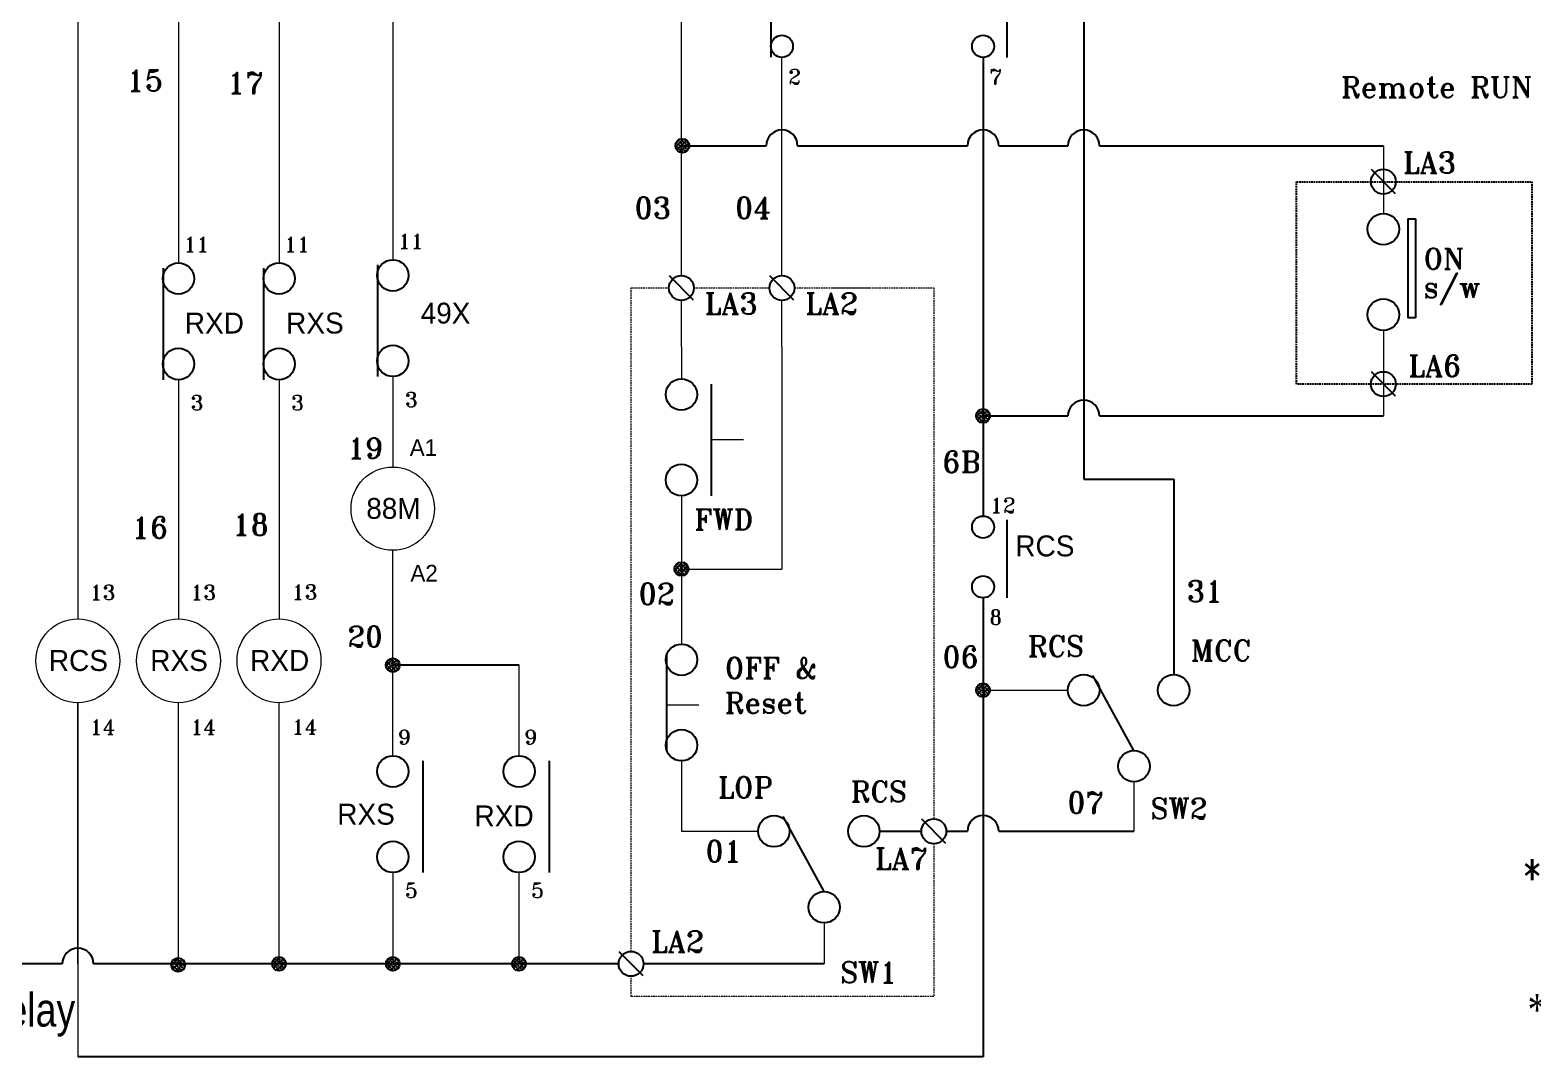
# Model space of a CAD drawing. Header units: millimetres. Extents: x 107 to 2900, y 85 to 3996.
# Drawn here: x 455 to 687.3, y 1434.1 to 1592.9 of the extents above; entities that cross this region are included whole.
import ezdxf
from ezdxf.enums import TextEntityAlignment as Align

# ---------------------------------------------------------------- set-up
doc = ezdxf.new("R2010")
doc.units = ezdxf.units.MM
doc.linetypes.add('DASHED2', pattern=[0.375, 0.25, -0.125])
doc.layers.add('70', color=7, linetype='Continuous')
doc.styles.add('ROMANC', font='ROMANC.SHX', dxfattribs={"width": 0.85})
doc.styles.add('SS', font='batang.ttc', dxfattribs={"width": 0.8})
doc.styles.get("Standard").update_dxf_attribs({"font": 'BareunDotumPro1.ttf'})
doc.styles.add('STYLE2', font='romant.shx')
doc.styles.add('굴림체', font='arial.ttf')

msp = doc.modelspace()

# ---------------------------------------------------------------- hatches: boundary and pattern name
at = {"layer": '70'}
h = msp.add_hatch(dxfattribs=at)
h.set_pattern_fill('ANSI33', color=256, scale=2.15937, style=0)
h.set_pattern_definition([(45, (2295.86323, 986.66633), (-0.38172635, 0.38172635), []), (45, (2296.24496, 986.66633), (-0.38172635, 0.38172635), [0.26992129, -0.13496065])])
h.paths.add_polyline_path([(555.826, 1576.096, 0.4142136), (554.746, 1575.016, 0.4142136), (555.826, 1573.936)])
h.paths.add_polyline_path([(555.826, 1576.096), (555.826, 1575.016), (556.905, 1575.016, 0.4142136)])
h.paths.add_polyline_path([(556.905, 1575.016), (555.826, 1575.016), (555.826, 1573.936, 0.4142136)])
h = msp.add_hatch(dxfattribs=at)
h.set_pattern_fill('ANSI33', color=256, scale=2.15937, style=0)
h.set_pattern_definition([(45, (2342.3314, 944.886), (-0.38172635, 0.38172635), []), (45, (2342.7131, 944.886), (-0.38172635, 0.38172635), [0.26992129, -0.13496065])])
h.paths.add_polyline_path([(602.294, 1534.315, 0.4142136), (601.214, 1533.236, 0.4142136), (602.294, 1532.156)])
h.paths.add_polyline_path([(602.294, 1534.315), (602.294, 1533.236), (603.373, 1533.236, 0.4142136)])
h.paths.add_polyline_path([(603.373, 1533.236), (602.294, 1533.236), (602.294, 1532.156, 0.4142136)])
h = msp.add_hatch(dxfattribs=at)
h.set_pattern_fill('ANSI33', color=256, scale=2.15937, style=0)
h.set_pattern_definition([(45, (2295.7199, 921.2169), (-0.38172635, 0.38172635), []), (45, (2296.10165, 921.2169), (-0.38172635, 0.38172635), [0.26992129, -0.13496065])])
h.paths.add_polyline_path([(555.682, 1510.646, 0.4142136), (554.603, 1509.567, 0.4142136), (555.682, 1508.487)])
h.paths.add_polyline_path([(555.682, 1510.646), (555.682, 1509.567), (556.762, 1509.567, 0.4142136)])
h.paths.add_polyline_path([(556.762, 1509.567), (555.682, 1509.567), (555.682, 1508.487, 0.4142136)])
h = msp.add_hatch(dxfattribs=at)
h.set_pattern_fill('ANSI33', color=256, scale=2.15937, style=0)
h.set_pattern_definition([(45, (2251.1134, 906.34704), (-0.38172635, 0.38172635), []), (45, (2251.49514, 906.34704), (-0.38172635, 0.38172635), [0.26992129, -0.13496065])])
h.paths.add_polyline_path([(511.076, 1495.776, 0.4142136), (509.996, 1494.697, 0.4142136), (511.076, 1493.617)])
h.paths.add_polyline_path([(511.076, 1495.776), (511.076, 1494.697), (512.156, 1494.697, 0.4142136)])
h.paths.add_polyline_path([(512.156, 1494.697), (511.076, 1494.697), (511.076, 1493.617, 0.4142136)])
h = msp.add_hatch(dxfattribs=at)
h.set_pattern_fill('ANSI33', color=256, scale=2.15937, style=0)
h.set_pattern_definition([(45, (2342.3314, 902.4853), (-0.38172635, 0.38172635), []), (45, (2342.7131, 902.4853), (-0.38172635, 0.38172635), [0.26992129, -0.13496065])])
h.paths.add_polyline_path([(602.294, 1491.915, 0.4142136), (601.214, 1490.835, 0.4142136), (602.294, 1489.755)])
h.paths.add_polyline_path([(602.294, 1491.915), (602.294, 1490.835), (603.373, 1490.835, 0.4142136)])
h.paths.add_polyline_path([(603.373, 1490.835), (602.294, 1490.835), (602.294, 1489.755, 0.4142136)])
h = msp.add_hatch(dxfattribs=at)
h.set_pattern_fill('ANSI33', color=256, scale=2.15937, style=0)
h.set_pattern_definition([(45, (2217.9559, 860.02983), (-0.38172635, 0.38172635), []), (45, (2218.3376, 860.02983), (-0.38172635, 0.38172635), [0.26992129, -0.13496065])])
h.paths.add_polyline_path([(477.918, 1449.459, 0.4142136), (476.839, 1448.379, 0.4142136), (477.918, 1447.3)])
h.paths.add_polyline_path([(477.918, 1449.459), (477.918, 1448.379), (478.998, 1448.379, 0.4142136)])
h.paths.add_polyline_path([(478.998, 1448.379), (477.918, 1448.379), (477.918, 1447.3, 0.4142136)])
h = msp.add_hatch(dxfattribs=at)
h.set_pattern_fill('ANSI33', color=256, scale=2.15937, style=0)
h.set_pattern_definition([(45, (2233.5339, 860.1734), (-0.38172635, 0.38172635), []), (45, (2233.91565, 860.1734), (-0.38172635, 0.38172635), [0.26992129, -0.13496065])])
h.paths.add_polyline_path([(493.496, 1449.603, 0.4142136), (492.417, 1448.523, 0.4142136), (493.496, 1447.443)])
h.paths.add_polyline_path([(493.496, 1449.603), (493.496, 1448.523), (494.576, 1448.523, 0.4142136)])
h.paths.add_polyline_path([(494.576, 1448.523), (493.496, 1448.523), (493.496, 1447.443, 0.4142136)])
h = msp.add_hatch(dxfattribs=at)
h.set_pattern_fill('ANSI33', color=256, scale=2.15937, style=0)
h.set_pattern_definition([(45, (2251.1083, 860.1734), (-0.38172635, 0.38172635), []), (45, (2251.49, 860.1734), (-0.38172635, 0.38172635), [0.26992129, -0.13496065])])
h.paths.add_polyline_path([(511.071, 1449.603, 0.4142136), (509.991, 1448.523, 0.4142136), (511.071, 1447.443)])
h.paths.add_polyline_path([(511.071, 1449.603), (511.071, 1448.523), (512.15, 1448.523, 0.4142136)])
h.paths.add_polyline_path([(512.15, 1448.523), (511.071, 1448.523), (511.071, 1447.443, 0.4142136)])
h = msp.add_hatch(dxfattribs=at)
h.set_pattern_fill('ANSI33', color=256, scale=2.15937, style=0)
h.set_pattern_definition([(45, (2270.61895, 860.1734), (-0.38172635, 0.38172635), []), (45, (2271.0007, 860.1734), (-0.38172635, 0.38172635), [0.26992129, -0.13496065])])
h.paths.add_polyline_path([(530.581, 1449.603, 0.4142136), (529.502, 1448.523, 0.4142136), (530.581, 1447.443)])
h.paths.add_polyline_path([(530.581, 1449.603), (530.581, 1448.523), (531.661, 1448.523, 0.4142136)])
h.paths.add_polyline_path([(531.661, 1448.523), (530.581, 1448.523), (530.581, 1447.443, 0.4142136)])

# ---------------------------------------------------------------- linework, layer by layer
at = {"color": 0, "lineweight": 15}
for p, q in [((462.397, 1626.303), (462.397, 1501.86)), ((511.077, 1598.411), (511.077, 1557.391)), ((511.077, 1539.314), (511.077, 1525.336))]:
    msp.add_line(p, q, dxfattribs=at)
for p, q in [((617.848, 1626.332), (617.848, 1523.471)), ((602.304, 1588.677), (602.304, 1517.759)), ((555.682, 1575.016), (568.786, 1575.016)), ((573.645, 1575.016), (599.875, 1575.016)), ((604.734, 1575.016), (615.419, 1575.016)), ((620.278, 1575.016), (664.156, 1575.016)), ((667.956, 1563.73), (669.139, 1563.73)), ((669.139, 1548.386), (667.956, 1548.386)), ((602.304, 1533.236), (615.419, 1533.236)), ((620.278, 1533.236), (664.159, 1533.236)), ((617.848, 1523.471), (631.755, 1523.471)), ((631.755, 1523.471), (631.755, 1493.264)), ((602.304, 1505.106), (602.304, 1490.835)), ((530.587, 1494.697), (511.076, 1494.697)), ((602.304, 1490.835), (602.304, 1434.127)), ((586.308, 1469.024), (592.766, 1469.024)), ((596.614, 1469.024), (599.875, 1469.024)), ((604.733, 1469.024), (625.619, 1469.024)), ((459.985, 1448.523), (355.5, 1448.523)), ((545.988, 1448.523), (464.844, 1448.523)), ((577.742, 1448.523), (549.836, 1448.523)), ((602.304, 1434.127), (462.414, 1434.127))]:
    msp.add_line(p, q)
at = {"color": 0}
for p, q in [((569.506, 1600.765), (569.506, 1588.678)), ((605.981, 1600.764), (605.981, 1588.677)), ((666.009, 1567.577), (662.303, 1571.329)), ((667.956, 1563.73), (667.956, 1548.386)), ((669.139, 1563.73), (669.139, 1548.386)), ((475.58, 1556.1), (475.58, 1538.833)), ((491.124, 1556.1), (491.124, 1538.833)), ((508.704, 1556.581), (508.704, 1539.314)), ((557.535, 1551.14), (553.829, 1554.891)), ((573.068, 1551.14), (569.363, 1554.891)), ((666.01, 1536.277), (662.304, 1540.029)), ((560.288, 1538.169), (560.288, 1520.902)), ((605.981, 1517.193), (605.981, 1505.106)), ((553.362, 1496.204), (553.362, 1481.656)), ((515.737, 1479.894), (515.737, 1462.627)), ((535.247, 1479.894), (535.247, 1462.627)), ((596.543, 1467.148), (592.837, 1470.9)), ((549.765, 1446.647), (546.059, 1450.399))]:
    msp.add_line(p, q, dxfattribs=at)
at = {"color": 7}
for p, q in [((625.619, 1481.511), (619.261, 1493.107)), ((577.742, 1459.7), (571.385, 1471.296))]:
    msp.add_line(p, q, dxfattribs=at)
at = {"color": 3, "linetype": 'DASHED2'}
msp.add_lwpolyline([(650.755, 1569.453), (687.127, 1569.453), (687.127, 1538.153), (650.755, 1538.153)], close=True, dxfattribs=at)
at = {"color": 0}
for centre, radius in [((571.215, 1590.378), 1.701), ((602.304, 1590.378), 1.701), ((664.156, 1569.453), 1.924), ((664.156, 1562.111), 2.429), ((477.963, 1554.481), 2.429), ((493.507, 1554.481), 2.429), ((511.087, 1554.961), 2.429), ((555.682, 1553.016), 1.924), ((571.216, 1553.016), 1.924), ((664.156, 1548.892), 2.429), ((477.963, 1541.262), 2.429), ((493.507, 1541.262), 2.429), ((511.087, 1541.743), 2.429), ((664.157, 1538.153), 1.924), ((555.682, 1536.55), 2.429), ((555.682, 1523.332), 2.429), ((602.304, 1516.059), 1.701), ((602.304, 1506.806), 1.701), ((555.698, 1495.539), 2.429), ((617.848, 1490.835), 2.429), ((631.755, 1490.835), 2.429), ((555.698, 1482.321), 2.429), ((511.087, 1478.275), 2.429), ((530.597, 1478.275), 2.429), ((625.619, 1479.082), 2.429), ((569.972, 1469.024), 2.429), ((583.878, 1469.024), 2.429), ((594.69, 1469.024), 1.924), ((511.087, 1465.056), 2.429), ((530.597, 1465.056), 2.429), ((577.742, 1457.271), 2.429), ((547.912, 1448.523), 1.924)]:
    msp.add_circle(centre, radius, dxfattribs=at)
for centre in [(571.216, 1575.016), (602.304, 1575.016), (617.848, 1575.016), (617.848, 1533.236), (602.304, 1469.024), (462.414, 1448.523)]:
    msp.add_arc(centre, 2.429, 0, 180, dxfattribs=at)
at = {"layer": '70', "lineweight": 15}
for p, q in [((493.496, 1626.303), (493.496, 1556.91)), ((555.682, 1554.939), (555.682, 1626.303)), ((462.414, 1600.419), (462.414, 1501.86)), ((477.952, 1598.411), (477.952, 1556.91)), ((571.216, 1554.939), (571.215, 1588.678)), ((664.156, 1575.016), (664.156, 1564.54)), ((555.682, 1543.939), (555.682, 1551.092)), ((571.216, 1543.939), (571.216, 1551.092)), ((664.156, 1546.463), (664.156, 1533.236)), ((555.682, 1543.939), (555.682, 1538.979)), ((571.216, 1543.939), (571.216, 1509.567)), ((477.952, 1538.833), (477.952, 1501.86)), ((493.496, 1538.833), (493.496, 1501.86)), ((565.287, 1529.536), (560.288, 1529.536)), ((555.682, 1520.902), (555.682, 1497.968)), ((511.076, 1480.704), (511.075, 1512.459)), ((555.682, 1509.567), (571.216, 1509.567)), ((530.587, 1480.704), (530.587, 1494.697)), ((462.397, 1448.523), (462.396, 1488.903)), ((462.414, 1488.903), (462.414, 1434.127)), ((477.952, 1448.523), (477.951, 1488.903)), ((493.496, 1448.523), (493.496, 1488.903)), ((602.304, 1490.835), (615.419, 1490.835)), ((558.361, 1488.525), (553.362, 1488.525)), ((555.682, 1479.891), (555.682, 1469.024)), ((625.619, 1476.653), (625.619, 1469.024)), ((555.682, 1469.024), (567.543, 1469.024)), ((511.071, 1462.627), (511.071, 1448.523)), ((530.581, 1462.627), (530.581, 1448.523)), ((577.742, 1454.842), (577.742, 1448.523))]:
    msp.add_line(p, q, dxfattribs=at)
at = {"layer": '70', "color": 1, "linetype": 'DASHED2', "lineweight": 15}
for p, q in [((547.912, 1553.016), (553.758, 1553.016)), ((547.912, 1450.447), (547.912, 1553.016)), ((557.606, 1553.016), (569.292, 1553.016)), ((573.139, 1553.016), (594.69, 1553.016)), ((579.001, 1553.016), (584.847, 1553.016)), ((594.69, 1553.016), (594.69, 1470.948)), ((594.69, 1467.1), (594.69, 1443.497)), ((547.912, 1443.497), (547.912, 1446.599)), ((594.69, 1443.497), (547.912, 1443.497))]:
    msp.add_line(p, q, dxfattribs=at)
at = {"layer": '70'}
for centre in [(555.826, 1575.016), (602.294, 1533.236), (555.682, 1509.567), (511.076, 1494.697), (602.294, 1490.835), (477.918, 1448.379), (493.496, 1448.523), (511.071, 1448.523), (530.581, 1448.523)]:
    msp.add_circle(centre, 1.08, dxfattribs=at)
at = {"layer": '70', "lineweight": 15}
for centre, radius in [((511.076, 1518.898), 6.438), ((462.397, 1495.381), 6.478), ((477.952, 1495.381), 6.478), ((493.496, 1495.381), 6.478)]:
    msp.add_circle(centre, radius, dxfattribs=at)

# ---------------------------------------------------------------- texts
at = {"color": 3, "style": 'STYLE2'}
for s, height, p in [('15', 3.2937, (469.933, 1583.469)), ('17', 3.2937, (485.477, 1583.085)), ('Remote RUN', 3.2101, (657.603, 1582.451)), ('LA3', 3.2937, (667.2, 1570.775)), ('03', 3.2937, (548.42, 1563.768)), ('04', 3.2937, (563.954, 1563.768)), ('LA3', 3.2937, (559.275, 1548.991)), ('LA2', 3.2937, (574.809, 1548.991)), ('LA6', 3.2937, (668.027, 1539.354)), ('19', 3.1903, (504.068, 1526.673)), ('6B', 3.2937, (596.007, 1524.485)), ('16', 3.2937, (470.735, 1514.351)), ('18', 3.2937, (486.279, 1514.823)), ('02', 3.2937, (549.053, 1504.093)), ('31', 3.2937, (633.757, 1504.481)), ('20', 3.1903, (504.068, 1497.54)), ('06', 3.2937, (596.007, 1494.338)), ('07', 3.2937, (615.31, 1471.842)), ('01', 3.2937, (559.387, 1464.293)), ('LA7', 3.2937, (585.581, 1463.172)), ('LA2', 3.2937, (551, 1450.333))]:
    msp.add_text(s, height=height, dxfattribs=at).set_placement(p)
at = {"color": 0, "style": 'STYLE2'}
for s, height, p in [('2', 2.306, (572.19, 1584.54)), ('7', 2.306, (603.278, 1584.539)), ('11', 2.3056, (478.759, 1558.618)), ('11', 2.3056, (494.304, 1558.618)), ('11', 2.3056, (511.884, 1559.099)), ('ON', 3.2101, (670.356, 1555.937)), ('s/w', 3.2101, (670.356, 1551.51)), ('3', 2.306, (479.819, 1534.132)), ('3', 2.306, (495.363, 1534.132)), ('3', 2.306, (512.944, 1534.613)), ('12', 2.3056, (603.369, 1518.272)), ('FWD', 3.2101, (557.691, 1515.614)), ('13', 2.3056, (464.264, 1504.811)), ('13', 2.3056, (479.819, 1504.811)), ('13', 2.3056, (495.461, 1504.85)), ('8', 2.306, (603.278, 1500.968)), ('RCS', 3.2101, (609.206, 1496.024)), ('MCC', 3.2101, (634.391, 1495.365)), ('OFF &', 3.2101, (562.37, 1492.657)), ('Reset', 3.2101, (562.37, 1487.27)), ('14', 2.3056, (464.264, 1483.98)), ('14', 2.3056, (479.819, 1483.98)), ('14', 2.3056, (495.461, 1484.019)), ('9', 2.306, (511.884, 1482.412)), ('9', 2.306, (531.394, 1482.412)), ('LOP', 3.2101, (561.329, 1474.213)), ('RCS', 3.2101, (581.839, 1473.554)), ('5', 2.306, (512.943, 1458.738)), ('5', 2.306, (532.454, 1458.738))]:
    msp.add_text(s, height=height, dxfattribs=at).set_placement(p)
at = {"color": 0, "linetype": 'Continuous'}
for s, height, p in [('RXD', 3.2391, (483.506, 1547.595)), ('RXS', 3.2391, (499.039, 1547.595)), ('49X', 3.2191, (519.231, 1549.128)), ('A1', 2.5753, (515.813, 1528.341)), ('88M', 3.2191, (511.173, 1518.936)), ('RCS', 3.2391, (611.849, 1513.139)), ('A2', 2.5753, (515.915, 1508.942)), ('RCS', 3.2391, (462.495, 1495.421)), ('RXS', 3.2391, (478.05, 1495.421)), ('RXD', 3.2391, (493.594, 1495.421)), ('RXS', 3.2391, (506.945, 1471.661)), ('RXD', 3.2391, (528.278, 1471.389))]:
    msp.add_text(s, height=height, dxfattribs=at).set_placement(p, align=Align.MIDDLE)
at = {"color": 1, "style": 'STYLE2'}
for s, p in [('SW2', (628.176, 1470.937)), ('SW1', (580.229, 1445.607))]:
    msp.add_text(s, height=3.2101, dxfattribs=at).set_placement(p)
at = {"color": 7, "style": 'ROMANC', "width": 0.85}
msp.add_text('* NOTE', height=5.6712, dxfattribs=at).set_placement((685.504, 1460.671))
at = {"color": 0, "width": 0.8}
for s, height, style, p in [('Over Relay', 5.1825, '굴림체', (433.037, 1438.823)), (' * 88S/contactor is energized in motor stop state in order to measure', 4.86, 'SS', (684.975, 1438.978))]:
    msp.add_text(s, height=height, dxfattribs=dict(at, style=style)).set_placement(p)

doc.saveas('drawing.dxf')
